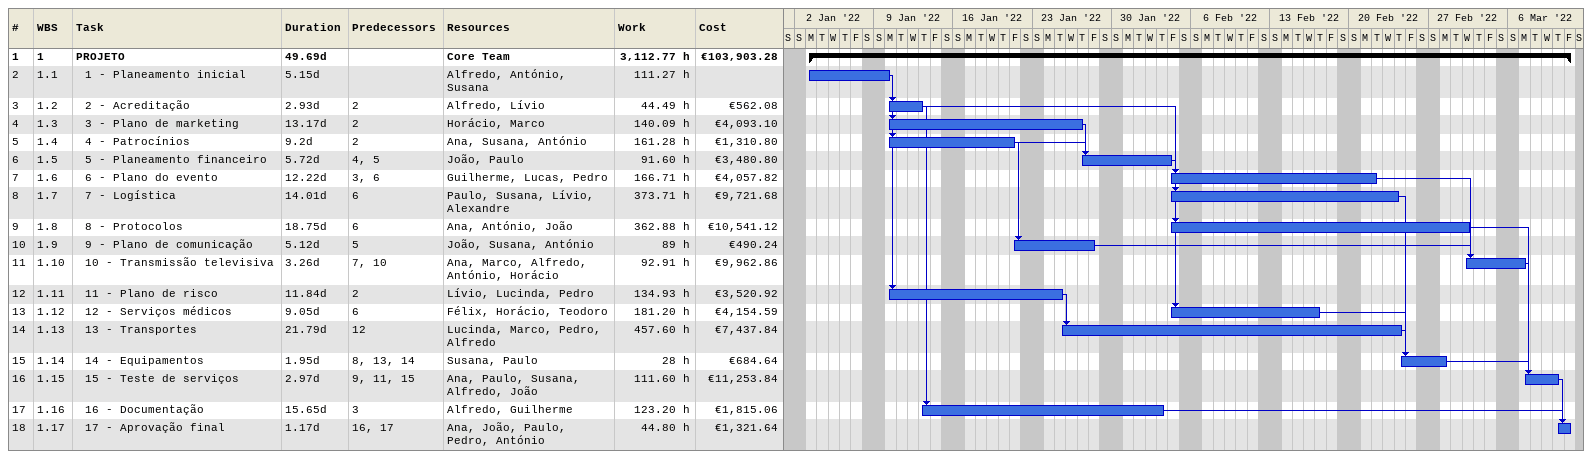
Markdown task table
| ID | WBS | Task | Duration | Start | Finish | Predecessors | Resources | Work (h) | Cost (€) |
|---|---|---|---|---|---|---|---|---|---|
| 1 | 1 | **PROJETO** | 49.69d | 2022-01-03 | 2022-03-11 |  | Core Team | 3112.77 | 103903.28 |
| 2 | 1.1 | 1 - Planeamento inicial | 5.15d | 2022-01-03 | 2022-01-10 |  | Alfredo, António, Susana | 111.27 |  |
| 3 | 1.2 | 2 - Acreditação | 2.93d | 2022-01-10 | 2022-01-13 | 2 | Alfredo, Lívio | 44.49 | 562.08 |
| 4 | 1.3 | 3 - Plano de marketing | 13.17d | 2022-01-10 | 2022-01-27 | 2 | Horácio, Marco | 140.09 | 4093.10 |
| 5 | 1.4 | 4 - Patrocínios | 9.2d | 2022-01-10 | 2022-01-21 | 2 | Ana, Susana, António | 161.28 | 1310.80 |
| 6 | 1.5 | 5 - Planeamento financeiro | 5.72d | 2022-01-27 | 2022-02-04 | 4, 5 | João, Paulo | 91.60 | 3480.80 |
| 7 | 1.6 | 6 - Plano do evento | 12.22d | 2022-02-04 | 2022-02-22 | 3, 6 | Guilherme, Lucas, Pedro | 166.71 | 4057.82 |
| 8 | 1.7 | 7 - Logística | 14.01d | 2022-02-04 | 2022-02-24 | 6 | Paulo, Susana, Lívio, Alexandre | 373.71 | 9721.68 |
| 9 | 1.8 | 8 - Protocolos | 18.75d | 2022-02-04 | 2022-03-02 | 6 | Ana, António, João | 362.88 | 10541.12 |
| 10 | 1.9 | 9 - Plano de comunicação | 5.12d | 2022-01-21 | 2022-01-28 | 5 | João, Susana, António | 89 | 490.24 |
| 11 | 1.10 | 10 - Transmissão televisiva | 3.26d | 2022-03-02 | 2022-03-07 | 7, 10 | Ana, Marco, Alfredo, António, Horácio | 92.91 | 9962.86 |
| 12 | 1.11 | 11 - Plano de risco | 11.84d | 2022-01-10 | 2022-01-25 | 2 | Lívio, Lucinda, Pedro | 134.93 | 3520.92 |
| 13 | 1.12 | 12 - Serviços médicos | 9.05d | 2022-02-04 | 2022-02-17 | 6 | Félix, Horácio, Teodoro | 181.20 | 4154.59 |
| 14 | 1.13 | 13 - Transportes | 21.79d | 2022-01-25 | 2022-02-24 | 12 | Lucinda, Marco, Pedro, Alfredo | 457.60 | 7437.84 |
| 15 | 1.14 | 14 - Equipamentos | 1.95d | 2022-02-24 | 2022-02-28 | 8, 13, 14 | Susana, Paulo | 28 | 684.64 |
| 16 | 1.15 | 15 - Teste de serviços | 2.97d | 2022-03-07 | 2022-03-10 | 9, 11, 15 | Ana, Paulo, Susana, Alfredo, João | 111.60 | 11253.84 |
| 17 | 1.16 | 16 - Documentação | 15.65d | 2022-01-13 | 2022-02-03 | 3 | Alfredo, Guilherme | 123.20 | 1815.06 |
| 18 | 1.17 | 17 - Aprovação final | 1.17d | 2022-03-10 | 2022-03-11 | 16, 17 | Ana, João, Paulo, Pedro, António | 44.80 | 1321.64 |
